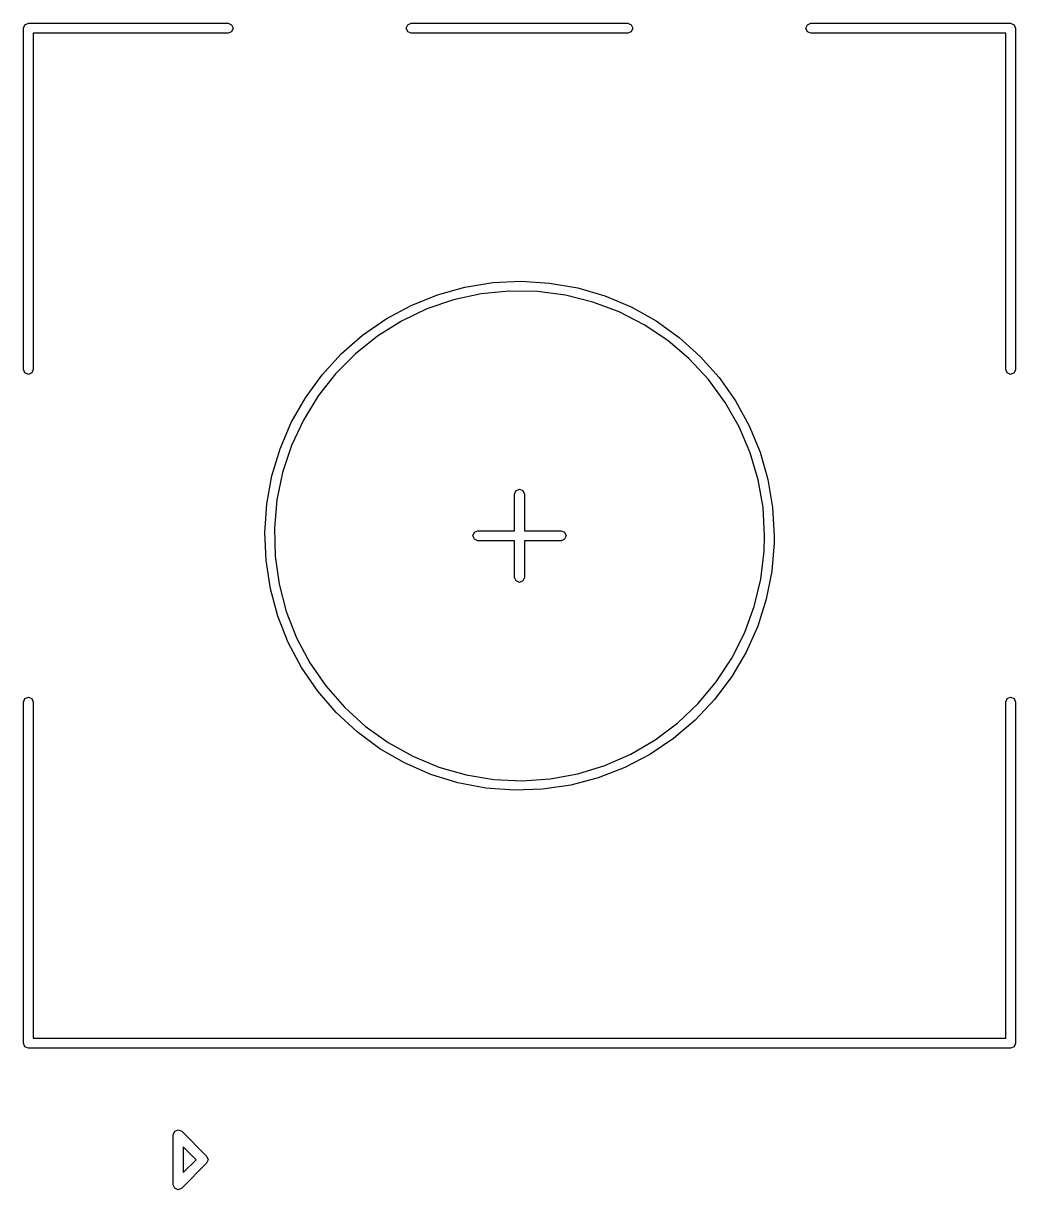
# Model space of a CAD drawing. Extents: x 128.4 to 208.6, y -114.5 to -26.6.
# Drawn here: x 153.54 to 165.46, y -105.36 to -91.34 of the extents above; entities that cross this region are included whole.
import ezdxf

# ---------------------------------------------------------------- set-up
doc = ezdxf.new("R2010")
doc.units = 0
doc.layers.add('BLACK', color=7, linetype='CONTINUOUS')

msp = doc.modelspace()

# ---------------------------------------------------------------- linework, layer by layer
at = {"layer": 'BLACK', "linetype": 'CONTINUOUS'}
for p, q in [((153.54, -91.4), (153.558, -91.3576)), ((153.54, -95.5), (153.54, -91.4)), ((153.558, -91.3576), (153.6, -91.34)), ((153.6, -91.34), (156, -91.34)), ((156, -91.34), (156.042, -91.3576)), ((156.042, -91.3576), (156.06, -91.4)), ((156.06, -91.4), (156.042, -91.4424)), ((158.14, -91.4), (158.158, -91.3576)), ((158.158, -91.4424), (158.14, -91.4)), ((158.158, -91.3576), (158.2, -91.34)), ((158.2, -91.34), (160.8, -91.34)), ((160.8, -91.34), (160.842, -91.3576)), ((160.842, -91.3576), (160.86, -91.4)), ((160.86, -91.4), (160.842, -91.4424)), ((162.94, -91.4), (162.958, -91.3576)), ((162.958, -91.4424), (162.94, -91.4)), ((162.958, -91.3576), (163, -91.34)), ((163, -91.34), (165.4, -91.34)), ((165.4, -91.34), (165.442, -91.3576)), ((165.442, -91.3576), (165.46, -91.4)), ((165.46, -91.4), (165.46, -95.5)), ((156, -91.46), (153.66, -91.46)), ((153.66, -91.46), (153.66, -95.5)), ((156.042, -91.4424), (156, -91.46)), ((158.2, -91.46), (158.158, -91.4424)), ((160.8, -91.46), (158.2, -91.46)), ((160.842, -91.4424), (160.8, -91.46)), ((163, -91.46), (162.958, -91.4424)), ((165.34, -91.46), (163, -91.46)), ((165.34, -95.5), (165.34, -91.46)), ((158.843, -94.5114), (159.18, -94.4568)), ((159.18, -94.4568), (159.521, -94.4401)), ((159.521, -94.4401), (159.862, -94.4615)), ((159.862, -94.4615), (160.199, -94.5208)), ((158.197, -94.7312), (158.514, -94.6033)), ((158.514, -94.6033), (158.843, -94.5114)), ((159.039, -94.5913), (158.708, -94.6635)), ((159.377, -94.5576), (159.039, -94.5913)), ((159.716, -94.5629), (159.377, -94.5576)), ((160.052, -94.6072), (159.716, -94.5629)), ((160.381, -94.6898), (160.052, -94.6072)), ((160.199, -94.5208), (160.526, -94.6173)), ((160.526, -94.6173), (160.841, -94.7497)), ((157.897, -94.8937), (158.197, -94.7312)), ((158.387, -94.7733), (158.081, -94.9193)), ((158.708, -94.6635), (158.387, -94.7733)), ((160.698, -94.8096), (160.381, -94.6898)), ((160.841, -94.7497), (161.14, -94.9164)), ((157.616, -95.0887), (157.897, -94.8937)), ((160.999, -94.9651), (160.698, -94.8096)), ((158.081, -94.9193), (157.794, -95.0995)), ((161.281, -95.1542), (160.999, -94.9651)), ((161.14, -94.9164), (161.417, -95.1152)), ((157.359, -95.3137), (157.616, -95.0887)), ((157.794, -95.0995), (157.529, -95.3115)), ((161.538, -95.3744), (161.281, -95.1542)), ((161.417, -95.1152), (161.671, -95.3438)), ((157.129, -95.566), (157.359, -95.3137)), ((157.529, -95.3115), (157.291, -95.5524)), ((161.769, -95.6228), (161.538, -95.3744)), ((161.671, -95.3438), (161.898, -95.5993)), ((153.558, -95.5424), (153.54, -95.5)), ((153.6, -95.56), (153.558, -95.5424)), ((153.642, -95.5424), (153.6, -95.56)), ((153.66, -95.5), (153.642, -95.5424)), ((156.928, -95.8424), (157.129, -95.566)), ((157.291, -95.5524), (157.082, -95.8193)), ((161.898, -95.5993), (162.095, -95.8784)), ((165.358, -95.5424), (165.34, -95.5)), ((165.4, -95.56), (165.358, -95.5424)), ((165.442, -95.5424), (165.4, -95.56)), ((165.46, -95.5), (165.442, -95.5424)), ((161.97, -95.896), (161.769, -95.6228)), ((156.759, -96.1394), (156.928, -95.8424)), ((157.082, -95.8193), (156.905, -96.1083)), ((162.138, -96.1906), (161.97, -95.896)), ((162.095, -95.8784), (162.26, -96.1778)), ((156.625, -96.4534), (156.759, -96.1394)), ((156.905, -96.1083), (156.762, -96.4159)), ((162.271, -96.5024), (162.138, -96.1906)), ((162.26, -96.1778), (162.39, -96.4937)), ((156.526, -96.7805), (156.625, -96.4534)), ((156.762, -96.4159), (156.655, -96.7378)), ((162.367, -96.8275), (162.271, -96.5024)), ((162.39, -96.4937), (162.484, -96.8221)), ((156.655, -96.7378), (156.587, -97.0698)), ((156.464, -97.1165), (156.526, -96.7805)), ((162.425, -97.1615), (162.367, -96.8275)), ((162.484, -96.8221), (162.541, -97.1589)), ((159.44, -97), (159.458, -96.9576)), ((159.44, -97.44), (159.44, -97)), ((159.458, -96.9576), (159.5, -96.94)), ((159.5, -96.94), (159.542, -96.9576)), ((159.542, -96.9576), (159.56, -97)), ((159.56, -97), (159.56, -97.44)), ((156.444, -97.4075), (156.464, -97.1165)), ((156.587, -97.0698), (156.556, -97.4075)), ((162.445, -97.5), (162.425, -97.1615)), ((162.541, -97.1589), (162.56, -97.5)), ((156.44, -97.4573), (156.444, -97.4075)), ((156.556, -97.4075), (156.565, -97.7464)), ((156.455, -97.7986), (156.44, -97.4573)), ((158.94, -97.5), (158.958, -97.4576)), ((158.958, -97.5424), (158.94, -97.5)), ((158.958, -97.4576), (159, -97.44)), ((159, -97.56), (158.958, -97.5424)), ((159, -97.44), (159.44, -97.44)), ((159.44, -97.56), (159, -97.56)), ((159.44, -98), (159.44, -97.56)), ((159.56, -97.44), (160, -97.44)), ((160, -97.56), (159.56, -97.56)), ((159.56, -97.56), (159.56, -98)), ((160, -97.44), (160.042, -97.4576)), ((160.042, -97.5424), (160, -97.56)), ((160.042, -97.4576), (160.06, -97.5)), ((160.06, -97.5), (160.042, -97.5424)), ((162.439, -97.6849), (162.445, -97.5)), ((162.56, -97.5), (162.559, -97.5854)), ((162.398, -98.0215), (162.439, -97.6849)), ((162.559, -97.5854), (162.53, -97.9259)), ((156.507, -98.1362), (156.455, -97.7986)), ((156.565, -97.7464), (156.613, -98.0821)), ((162.53, -97.9259), (162.464, -98.261)), ((156.596, -98.4659), (156.507, -98.1362)), ((156.613, -98.0821), (156.699, -98.41)), ((159.458, -98.0424), (159.44, -98)), ((159.5, -98.06), (159.458, -98.0424)), ((159.542, -98.0424), (159.5, -98.06)), ((159.56, -98), (159.542, -98.0424)), ((162.319, -98.3512), (162.398, -98.0215)), ((162.464, -98.261), (162.361, -98.5866)), ((156.699, -98.41), (156.822, -98.7259)), ((162.203, -98.6696), (162.319, -98.3512)), ((156.722, -98.7835), (156.596, -98.4659)), ((162.05, -98.9725), (162.203, -98.6696)), ((162.361, -98.5866), (162.222, -98.8987)), ((156.883, -99.0852), (156.722, -98.7835)), ((156.822, -98.7259), (156.981, -99.0256)), ((161.864, -99.2559), (162.05, -98.9725)), ((162.222, -98.8987), (162.049, -99.1934)), ((157.076, -99.367), (156.883, -99.0852)), ((156.981, -99.0256), (157.173, -99.305)), ((161.647, -99.516), (161.864, -99.2559)), ((162.049, -99.1934), (161.844, -99.4669)), ((157.299, -99.6257), (157.076, -99.367)), ((157.173, -99.305), (157.396, -99.5605)), ((153.54, -99.5), (153.558, -99.4576)), ((153.54, -103.6), (153.54, -99.5)), ((153.558, -99.4576), (153.6, -99.44)), ((153.6, -99.44), (153.642, -99.4576)), ((153.642, -99.4576), (153.66, -99.5)), ((153.66, -99.5), (153.66, -103.54)), ((161.401, -99.7494), (161.647, -99.516)), ((161.844, -99.4669), (161.61, -99.716)), ((165.34, -99.5), (165.358, -99.4576)), ((165.34, -103.54), (165.34, -99.5)), ((165.358, -99.4576), (165.4, -99.44)), ((165.4, -99.44), (165.442, -99.4576)), ((165.442, -99.4576), (165.46, -99.5)), ((165.46, -99.5), (165.46, -103.6)), ((157.549, -99.8578), (157.299, -99.6257)), ((157.396, -99.5605), (157.647, -99.7887)), ((157.647, -99.7887), (157.922, -99.9865)), ((161.13, -99.9529), (161.401, -99.7494)), ((161.61, -99.716), (161.35, -99.9374)), ((157.824, -100.06), (157.549, -99.8578)), ((160.837, -100.124), (161.13, -99.9529)), ((161.35, -99.9374), (161.067, -100.128)), ((158.12, -100.231), (157.824, -100.06)), ((157.922, -99.9865), (158.218, -100.151)), ((158.433, -100.368), (158.12, -100.231)), ((158.218, -100.151), (158.531, -100.281)), ((160.527, -100.26), (160.837, -100.124)), ((161.067, -100.128), (160.764, -100.287)), ((158.76, -100.469), (158.433, -100.368)), ((158.531, -100.281), (158.858, -100.374)), ((158.858, -100.374), (159.192, -100.429)), ((159.869, -100.422), (160.202, -100.36)), ((160.202, -100.36), (160.527, -100.26)), ((160.764, -100.287), (160.446, -100.41)), ((159.095, -100.533), (158.76, -100.469)), ((159.192, -100.429), (159.531, -100.445)), ((159.531, -100.445), (159.869, -100.422)), ((160.115, -100.498), (159.777, -100.547)), ((160.446, -100.41), (160.115, -100.498)), ((159.436, -100.559), (159.095, -100.533)), ((159.777, -100.547), (159.436, -100.559)), ((153.558, -103.642), (153.54, -103.6)), ((153.66, -103.54), (165.34, -103.54)), ((165.46, -103.6), (165.442, -103.642)), ((153.6, -103.66), (153.558, -103.642)), ((165.4, -103.66), (153.6, -103.66)), ((165.442, -103.642), (165.4, -103.66)), ((155.34, -104.7), (155.358, -104.658)), ((155.34, -105.3), (155.34, -104.7)), ((155.358, -104.658), (155.4, -104.64)), ((155.4, -104.64), (155.442, -104.658)), ((155.442, -104.658), (155.742, -104.958)), ((155.615, -105), (155.46, -104.845)), ((155.46, -104.845), (155.46, -105.155)), ((155.46, -105.155), (155.615, -105)), ((155.742, -104.958), (155.76, -105)), ((155.76, -105), (155.742, -105.042)), ((155.742, -105.042), (155.442, -105.342)), ((155.358, -105.342), (155.34, -105.3)), ((155.4, -105.36), (155.358, -105.342)), ((155.442, -105.342), (155.4, -105.36))]:
    msp.add_line(p, q, dxfattribs=at)

doc.saveas('drawing.dxf')
